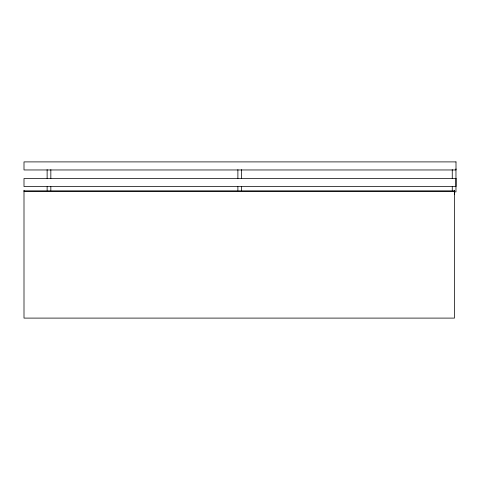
<?xml version="1.0" encoding="UTF-8"?>
<svg xmlns="http://www.w3.org/2000/svg" width="480" height="480" viewBox="0 0 480 480"><rect width="100%" height="100%" fill="white"/><g stroke="black" fill="none" stroke-linecap="round" stroke-linejoin="round"><path stroke-width="0.72" d="M24 190.854L454.464 190.854L454.464 318.102L24 318.102L24 190.266M24 191.424L454.464 191.424M454.482 191.886L455.964 191.886L455.964 168.9M454.488 190.266L454.488 191.634M454.362 191.442L454.362 194.298M452.256 169.638L452.256 178.536M452.256 186.696L452.256 190.404M241.59 169.638L241.59 178.536M241.59 186.696L241.59 190.404M237.888 169.638L237.888 178.536M237.888 186.696L237.888 190.404M50.838 169.638L50.838 178.536M50.838 186.696L50.838 190.404M47.13 169.638L47.13 178.536M47.13 186.696L47.13 190.404M456 161.898L24 161.898L24 169.962L456 169.962L456 161.898M456 178.488L24 178.488L24 186.552L456 186.552L456 178.488"/></g></svg>
